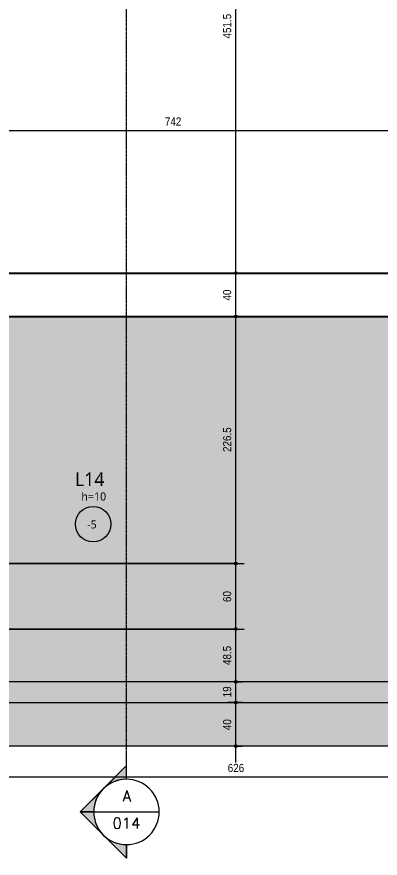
# Model space of a CAD drawing. Header units: centimetres. Extents: x -1475 to 26035, y -1239 to 84208.
# Drawn here: x 3533 to 3866, y -1222 to -451 of the extents above; entities that cross this region are included whole.
import ezdxf

# ---------------------------------------------------------------- set-up
doc = ezdxf.new("R2010")
doc.units = ezdxf.units.CM
doc.linetypes.add('Centro de 6 mm', pattern=[1.32, 0.6, -0.24, 0.24, -0.24])
doc.linetypes.add('Hidden', pattern=[0.714375, 0.47625, -0.238125])
for name, color, linetype, lineweight in [('A-ANNO-DIMS', 7, 'Continuous', 9), ('A-ANNO-DIMS-50', 7, 'Continuous', 9), ('A-DETL', 7, 'Hidden', 18), ('A-FLOR', 7, 'Continuous', 9), ('A-FLOR-IDEN', 7, 'Continuous', 9), ('G-ANNO-SYMB', 7, 'Continuous', 9), ('S-BEAM', 7, 'Continuous', 9)]:
    doc.layers.add(name, color=color, linetype=linetype, lineweight=lineweight)
doc.styles.add('Fira Sans', font='', dxfattribs={"width": 0.9, "height": 7.5})
doc.styles.add('Gadugi_3', font='gadugi.ttf', dxfattribs={"height": 7.5})
doc.styles.add('Gadugi_4', font='gadugi.ttf', dxfattribs={"height": 12.5})
doc.styles.add('RomanD', font='romand__.ttf', dxfattribs={"height": 10})
doc.styles.get('Fira Sans').set_extended_font_data('Fira Sans')
doc.dimstyles.new('PED_R80_1_5mm_ACIMA_As_ESQ__R00', dxfattribs={"dimscale": 30.48, "dimtxt": 10.229846, "dimasz": 0.328084, "dimexe": 0.246063, "dimexo": 0.246063, "dimgap": 0.049213, "dimtad": 1, "dimdec": 1, "dimrnd": 0.5, "dimdsep": 46, "dimtxsty": 'Fira Sans', "dimblk1": 'DOTSMALL', "dimblk2": 'DOTSMALL', "dimsah": 1, "dimcen": 0.09, "dimdle": 0.492126, "dimazin": 0, "dimtfac": 1, "dimtdec": 4, "dimtix": 1, "dimtmove": 0, "dimatfit": 3, "dimfxl": 1, "dimtvp": 1, "dimtolj": 1, "dimtzin": 0, "dimarcsym": 2})

# ---------------------------------------------------------------- blocks, each defined once
blk = doc.blocks.new('PED_TAG_LAJE_R01 - TÍTULO_ESPESSURA_REBAIXO-2413107-PL200 - FORMA DO DUPLEX INFERIOR')
at = {"layer": 'A-FLOR-IDEN'}
blk.add_circle((-0.046, -0.667), 0.325, dxfattribs=at)
blk = doc.blocks.new('Corte - M_Cabeça do corte - Preenchida-2060824-PL200 - FORMA DO DUPLEX INFERIOR')
at = {"layer": 'G-ANNO-SYMB'}
h = blk.add_hatch(color=256, dxfattribs=at)
edge = h.paths.add_edge_path(flags=0)
edge.add_line((-0.6, 0.849), (-0.6, 0.6))
edge.add_arc((-0.6, 0), 0.6, 90, 135)
edge.add_line((-1.024, 0.424), (-0.6, 0.849))
h = blk.add_hatch(color=256, dxfattribs=at)
edge = h.paths.add_edge_path(flags=0)
edge.add_line((-0.6, 0.849), (-0.176, 0.424))
edge.add_arc((-0.6, 0), 0.6, 45, 90)
edge.add_line((-0.6, 0.6), (-0.6, 0.849))
h = blk.add_hatch(color=256, dxfattribs=at)
edge = h.paths.add_edge_path(flags=0)
edge.add_line((-1.449, 0), (-1.024, 0.424))
edge.add_arc((-0.6, 0), 0.6, 135, 180)
edge.add_line((-1.2, 0), (-1.449, 0))
h = blk.add_hatch(color=256, dxfattribs=at)
edge = h.paths.add_edge_path(flags=0)
edge.add_line((0.249, 0), (0, 0))
edge.add_arc((-0.6, 0), 0.6, 360, 405)
edge.add_line((-0.176, 0.424), (0.249, 0))
for p, q in [((-0.6, 0.849), (-1.449, 0)), ((-0.6, 0.849), (-1.024, 0.424)), ((-0.6, 0.849), (0.249, 0)), ((-0.6, 0.6), (-0.6, 0.849)), ((-0.6, 0.849), (-0.6, 0.6)), ((-0.176, 0.424), (-0.6, 0.849)), ((-1.024, 0.424), (-1.449, 0)), ((0.249, 0), (-0.176, 0.424)), ((-1.449, 0), (-1.2, 0)), ((0, 0), (0.249, 0)), ((-1.2, 0), (-1.449, 0)), ((0, 0), (0.249, 0))]:
    blk.add_line(p, q, dxfattribs=at)
for start, end in [(360, 180), (90, 135), (45, 90), (135, 180), (360, 45), (180, 360)]:
    blk.add_arc((-0.6, 0), 0.6, start, end, dxfattribs=at)
blk = doc.blocks.new('DIMBLOCK16-PL200 - FORMA DO DUPLEX INFERIOR')
at = {"layer": 'A-ANNO-DIMS-50', "true_color": 0x000032}
h = blk.add_hatch(color=178, dxfattribs=at)
edge = h.paths.add_edge_path(flags=0)
edge.add_arc((3733.88, -1079.75), 1.25, 0, 360)
h = blk.add_hatch(color=178, dxfattribs=at)
edge = h.paths.add_edge_path(flags=0)
edge.add_arc((3733.88, -1119.75), 1.25, 0, 360)
at = {"layer": 'A-ANNO-DIMS-50', "color": 178, "true_color": 0x000032}
for p, q in [((3739.62, -1079.75), (3726.38, -1079.75)), ((3733.88, -1134.75), (3733.88, -1079.75)), ((3733.88, -1079.75), (3739.62, -1079.75)), ((3739.62, -1119.75), (3726.38, -1119.75)), ((3733.88, -1119.75), (3739.62, -1119.75))]:
    blk.add_line(p, q, dxfattribs=at)
for centre in [(3733.88, -1079.75), (3733.88, -1119.75)]:
    blk.add_circle(centre, 1.25, dxfattribs=at)
at = {"layer": 'A-ANNO-DIMS-50', "color": 0, "insert": (3722, -1105), "char_height": 7.5, "width": 12.5906, "attachment_point": 1, "rotation": 90, "line_spacing_factor": 1.049215, "style": 'Fira Sans'}
blk.add_mtext('40', dxfattribs=at)
blk = doc.blocks.new('_DotSmall')
at = {"color": 0, "linetype": 'ByBlock', "const_width": 0.5}
blk.add_lwpolyline([(-0.0625, 0, 1), (0.0625, 0, 1)], format="xyb", close=True, dxfattribs=at)
blk = doc.blocks.new('DIMBLOCK17-PL200 - FORMA DO DUPLEX INFERIOR')
at = {"layer": 'A-ANNO-DIMS-50', "true_color": 0x000032}
h = blk.add_hatch(color=178, dxfattribs=at)
edge = h.paths.add_edge_path(flags=0)
edge.add_arc((3733.88, -1060.75), 1.25, 0, 360)
h = blk.add_hatch(color=178, dxfattribs=at)
edge = h.paths.add_edge_path(flags=0)
edge.add_arc((3733.88, -1079.75), 1.25, 0, 360)
at = {"layer": 'A-ANNO-DIMS-50', "color": 178, "true_color": 0x000032}
for p, q in [((3739.62, -1060.75), (3726.38, -1060.75)), ((3733.88, -1079.75), (3733.88, -1060.75)), ((3733.88, -1060.75), (3739.62, -1060.75)), ((3739.62, -1079.75), (3726.38, -1079.75)), ((3733.88, -1079.75), (3739.62, -1079.75))]:
    blk.add_line(p, q, dxfattribs=at)
for centre in [(3733.88, -1060.75), (3733.88, -1079.75)]:
    blk.add_circle(centre, 1.25, dxfattribs=at)
at = {"layer": 'A-ANNO-DIMS-50', "color": 0, "insert": (3722, -1074.91), "char_height": 7.5, "width": 11.1741, "attachment_point": 1, "rotation": 90, "line_spacing_factor": 1.049215, "style": 'Fira Sans'}
blk.add_mtext('19', dxfattribs=at)
blk = doc.blocks.new('DIMBLOCK18-PL200 - FORMA DO DUPLEX INFERIOR')
at = {"layer": 'A-ANNO-DIMS-50', "true_color": 0x000032}
h = blk.add_hatch(color=178, dxfattribs=at)
edge = h.paths.add_edge_path(flags=0)
edge.add_arc((3733.88, -1012.25), 1.25, 0, 360)
h = blk.add_hatch(color=178, dxfattribs=at)
edge = h.paths.add_edge_path(flags=0)
edge.add_arc((3733.88, -1060.75), 1.25, 0, 360)
at = {"layer": 'A-ANNO-DIMS-50', "color": 178, "true_color": 0x000032}
for p, q in [((3403.33, -1012.25), (3741.38, -1012.25)), ((3733.88, -1012.25), (3403.33, -1012.25)), ((3733.88, -1060.75), (3733.88, -1012.25)), ((3739.62, -1060.75), (3726.38, -1060.75)), ((3733.88, -1060.75), (3739.62, -1060.75))]:
    blk.add_line(p, q, dxfattribs=at)
for centre in [(3733.88, -1012.25), (3733.88, -1060.75)]:
    blk.add_circle(centre, 1.25, dxfattribs=at)
at = {"layer": 'A-ANNO-DIMS-50', "color": 0, "insert": (3722, -1045.29), "char_height": 7.5, "width": 21.0892, "attachment_point": 1, "rotation": 90, "line_spacing_factor": 1.049215, "style": 'Fira Sans'}
blk.add_mtext('48.5', dxfattribs=at)
blk = doc.blocks.new('DIMBLOCK19-PL200 - FORMA DO DUPLEX INFERIOR')
at = {"layer": 'A-ANNO-DIMS-50', "true_color": 0x000032}
h = blk.add_hatch(color=178, dxfattribs=at)
edge = h.paths.add_edge_path(flags=0)
edge.add_arc((3733.88, -952.25), 1.25, 0, 360)
h = blk.add_hatch(color=178, dxfattribs=at)
edge = h.paths.add_edge_path(flags=0)
edge.add_arc((3733.88, -1012.25), 1.25, 0, 360)
at = {"layer": 'A-ANNO-DIMS-50', "color": 178, "true_color": 0x000032}
for p, q in [((3403.33, -952.25), (3741.38, -952.25)), ((3733.88, -952.25), (3403.33, -952.25)), ((3733.88, -1012.25), (3733.88, -952.25)), ((3403.33, -1012.25), (3741.38, -1012.25)), ((3733.88, -1012.25), (3403.33, -1012.25))]:
    blk.add_line(p, q, dxfattribs=at)
for centre in [(3733.88, -952.25), (3733.88, -1012.25)]:
    blk.add_circle(centre, 1.25, dxfattribs=at)
at = {"layer": 'A-ANNO-DIMS-50', "color": 0, "insert": (3722, -987.5), "char_height": 7.5, "width": 12.5906, "attachment_point": 1, "rotation": 90, "line_spacing_factor": 1.049215, "style": 'Fira Sans'}
blk.add_mtext('60', dxfattribs=at)
blk = doc.blocks.new('DIMBLOCK20-PL200 - FORMA DO DUPLEX INFERIOR')
at = {"layer": 'A-ANNO-DIMS-50', "true_color": 0x000032}
h = blk.add_hatch(color=178, dxfattribs=at)
edge = h.paths.add_edge_path(flags=0)
edge.add_arc((3733.88, -725.75), 1.25, 0, 360)
h = blk.add_hatch(color=178, dxfattribs=at)
edge = h.paths.add_edge_path(flags=0)
edge.add_arc((3733.88, -952.25), 1.25, 0, 360)
at = {"layer": 'A-ANNO-DIMS-50', "color": 178, "true_color": 0x000032}
for p, q in [((3739.62, -725.75), (3726.38, -725.75)), ((3733.88, -952.25), (3733.88, -725.75)), ((3733.88, -725.75), (3739.62, -725.75)), ((3403.33, -952.25), (3741.38, -952.25)), ((3733.88, -952.25), (3403.33, -952.25))]:
    blk.add_line(p, q, dxfattribs=at)
for centre in [(3733.88, -725.75), (3733.88, -952.25)]:
    blk.add_circle(centre, 1.25, dxfattribs=at)
at = {"layer": 'A-ANNO-DIMS-50', "color": 0, "insert": (3722, -849.89), "char_height": 7.5, "width": 26.1255, "attachment_point": 1, "rotation": 90, "line_spacing_factor": 1.049215, "style": 'Fira Sans'}
blk.add_mtext('226.5', dxfattribs=at)
blk = doc.blocks.new('DIMBLOCK21-PL200 - FORMA DO DUPLEX INFERIOR')
at = {"layer": 'A-ANNO-DIMS-50', "true_color": 0x000032}
h = blk.add_hatch(color=178, dxfattribs=at)
edge = h.paths.add_edge_path(flags=0)
edge.add_arc((3733.88, -685.75), 1.25, 0, 360)
h = blk.add_hatch(color=178, dxfattribs=at)
edge = h.paths.add_edge_path(flags=0)
edge.add_arc((3733.88, -725.75), 1.25, 0, 360)
at = {"layer": 'A-ANNO-DIMS-50', "color": 178, "true_color": 0x000032}
for p, q in [((3739.62, -685.75), (3726.38, -685.75)), ((3733.88, -725.75), (3733.88, -685.75)), ((3733.88, -685.75), (3739.62, -685.75)), ((3739.62, -725.75), (3726.38, -725.75)), ((3733.88, -725.75), (3739.62, -725.75))]:
    blk.add_line(p, q, dxfattribs=at)
for centre in [(3733.88, -685.75), (3733.88, -725.75)]:
    blk.add_circle(centre, 1.25, dxfattribs=at)
at = {"layer": 'A-ANNO-DIMS-50', "color": 0, "insert": (3722, -711), "char_height": 7.5, "width": 12.5906, "attachment_point": 1, "rotation": 90, "line_spacing_factor": 1.049215, "style": 'Fira Sans'}
blk.add_mtext('40', dxfattribs=at)
blk = doc.blocks.new('DIMBLOCK22-PL200 - FORMA DO DUPLEX INFERIOR')
at = {"layer": 'A-ANNO-DIMS-50', "true_color": 0x000032}
h = blk.add_hatch(color=178, dxfattribs=at)
edge = h.paths.add_edge_path(flags=0)
edge.add_arc((3733.88, -234.25), 1.25, 0, 360)
h = blk.add_hatch(color=178, dxfattribs=at)
edge = h.paths.add_edge_path(flags=0)
edge.add_arc((3733.88, -685.75), 1.25, 0, 360)
at = {"layer": 'A-ANNO-DIMS-50', "color": 178, "true_color": 0x000032}
for p, q in [((3739.62, -234.25), (3726.38, -234.25)), ((3733.88, -685.75), (3733.88, -234.25)), ((3733.88, -234.25), (3739.62, -234.25)), ((3739.62, -685.75), (3726.38, -685.75)), ((3733.88, -685.75), (3739.62, -685.75))]:
    blk.add_line(p, q, dxfattribs=at)
for centre in [(3733.88, -234.25), (3733.88, -685.75)]:
    blk.add_circle(centre, 1.25, dxfattribs=at)
at = {"layer": 'A-ANNO-DIMS-50', "color": 0, "insert": (3722, -470.69), "char_height": 7.5, "width": 25.6533, "attachment_point": 1, "rotation": 90, "line_spacing_factor": 1.049215, "style": 'Fira Sans'}
blk.add_mtext('451.5', dxfattribs=at)
blk = doc.blocks.new('DIMBLOCK77-PL200 - FORMA DO DUPLEX INFERIOR')
at = {"layer": 'A-ANNO-DIMS-50', "true_color": 0x000032}
h = blk.add_hatch(color=178, dxfattribs=at)
edge = h.paths.add_edge_path(flags=0)
edge.add_arc((3420.83, -1147.81), 1.25, 0, 360)
h = blk.add_hatch(color=178, dxfattribs=at)
edge = h.paths.add_edge_path(flags=0)
edge.add_arc((4046.83, -1147.81), 1.25, 0, 360)
at = {"layer": 'A-ANNO-DIMS-50', "color": 178, "true_color": 0x000032}
for p, q in [((3420.83, -1068.25), (3420.83, -1155.31)), ((3420.83, -1147.81), (3420.83, -1068.25)), ((4046.83, -1087.25), (4046.83, -1155.31)), ((4046.83, -1147.81), (4046.83, -1087.25)), ((3420.83, -1147.81), (4046.83, -1147.81))]:
    blk.add_line(p, q, dxfattribs=at)
for centre in [(3420.83, -1147.81), (4046.83, -1147.81)]:
    blk.add_circle(centre, 1.25, dxfattribs=at)
at = {"layer": 'A-ANNO-DIMS-50', "color": 0, "insert": (3726.35, -1135.93), "char_height": 7.5, "width": 17.9416, "attachment_point": 1, "rotation": 0.00004, "line_spacing_factor": 1.049215, "style": 'Fira Sans'}
blk.add_mtext('626', dxfattribs=at)
blk = doc.blocks.new('DIMBLOCK91-PL200 - FORMA DO DUPLEX INFERIOR')
at = {"layer": 'A-ANNO-DIMS-50', "true_color": 0x000032}
h = blk.add_hatch(color=178, dxfattribs=at)
edge = h.paths.add_edge_path(flags=0)
edge.add_arc((3304.83, -554.92), 1.25, 0, 360)
h = blk.add_hatch(color=178, dxfattribs=at)
edge = h.paths.add_edge_path(flags=0)
edge.add_arc((4046.83, -554.92), 1.25, 0, 360)
at = {"layer": 'A-ANNO-DIMS-50', "color": 178, "true_color": 0x000032}
for p, q in [((3304.83, -678.25), (3304.83, -547.42)), ((4046.83, -678.25), (4046.83, -547.42)), ((3304.83, -554.92), (4046.83, -554.92)), ((3304.83, -554.92), (3304.83, -678.25)), ((4046.83, -554.92), (4046.83, -678.25))]:
    blk.add_line(p, q, dxfattribs=at)
for centre in [(3304.83, -554.92), (4046.83, -554.92)]:
    blk.add_circle(centre, 1.25, dxfattribs=at)
at = {"layer": 'A-ANNO-DIMS-50', "color": 0, "insert": (3668.75, -543.04), "char_height": 7.5, "width": 16.9973, "attachment_point": 1, "rotation": 0.00004, "line_spacing_factor": 1.049215, "style": 'Fira Sans'}
blk.add_mtext('742', dxfattribs=at)

msp = doc.modelspace()

# ---------------------------------------------------------------- hatches: boundary and pattern name
at = {"layer": 'A-DETL', "linetype": 'Continuous', "true_color": 0xccffcc}
msp.add_hatch(color=254, dxfattribs=at).paths.add_polyline_path([(3417.89, -1079.75), (4046.83, -1079.75), (4046.83, -1060.75), (3163.83, -1060.75), (3163.83, -1079.75), (3233.61, -1079.75)], flags=0)
at = {"layer": 'A-FLOR', "lineweight": 18, "true_color": 0xe6b8b7}
msp.add_hatch(color=9, dxfattribs=at).paths.add_polyline_path([(4339.27, -1119.75), (5463.83, -1119.75), (5463.83, -214.75), (5423.83, -214.75), (5423.83, -1079.75), (3144.83, -1079.75), (3144.83, -214.75), (3104.83, -214.75), (3104.83, -1119.75), (4070.83, -1119.75)], flags=0)
at = {"layer": 'A-FLOR', "lineweight": 18, "true_color": 0xd9d9d9}
msp.add_hatch(color=254, dxfattribs=at).paths.add_polyline_path([(3163.83, -1060.75), (3370.83, -1060.75), (3370.83, -998.81), (3368.11, -993.73), (3366.41, -988.1), (3365.83, -982.25), (3366.41, -976.4), (3368.11, -970.77), (3370.89, -965.58), (3374.62, -961.04), (3379.16, -957.31), (3384.35, -954.53), (3389.98, -952.83), (3395.83, -952.25), (3401.68, -952.83), (3407.31, -954.53), (3412.5, -957.31), (3417.04, -961.04), (3420.77, -965.58), (3423.55, -970.77), (3425.25, -976.4), (3425.83, -982.25), (3425.25, -988.1), (3423.55, -993.73), (3420.83, -998.92), (3420.83, -1060.75), (4046.83, -1060.75), (4046.83, -856.7), (4031.83, -856.7), (4031.83, -808.7), (4046.83, -808.7), (4046.83, -725.75), (3244.83, -725.75), (3244.83, -704.75), (3163.83, -704.75), (3163.83, -733.06)], flags=0)

# ---------------------------------------------------------------- linework, layer by layer
at = {"layer": 'A-DETL'}
for p, q in [((4046.83, -1060.75), (3163.83, -1060.75)), ((4046.83, -1060.75), (3163.83, -1060.75)), ((3163.83, -1079.75), (4046.83, -1079.75))]:
    msp.add_line(p, q, dxfattribs=at)
at = {"layer": 'A-FLOR', "lineweight": 18}
msp.add_line((5463.83, -1119.75), (3104.83, -1119.75), dxfattribs=at)
at = {"layer": 'G-ANNO-SYMB', "linetype": 'Centro de 6 mm'}
msp.add_line((3633.6, -1149.99), (3633.6, 442.77), dxfattribs=at)
at = {"layer": 'G-ANNO-SYMB'}
msp.add_line((3603.6, -1179.99), (3663.6, -1179.99), dxfattribs=at)
at = {"layer": 'S-BEAM', "lineweight": 25}
for p, q in [((3304.83, -685.75), (4046.83, -685.75)), ((3304.83, -725.75), (4046.83, -725.75))]:
    msp.add_line(p, q, dxfattribs=at)

# ---------------------------------------------------------------- block references
at = {"layer": 'A-FLOR-IDEN', "xscale": 49.99999999999998, "yscale": 49.99999999999998, "zscale": 49.99999999999998}
msp.add_blockref('PED_TAG_LAJE_R01 - TÍTULO_ESPESSURA_REBAIXO-2413107-PL200 - FORMA DO DUPLEX INFERIOR', (3605.33, -882.75), dxfattribs=at)
at = {"layer": 'G-ANNO-SYMB', "xscale": 49.99999999999998, "yscale": 49.99999999999998, "zscale": 49.99999999999998, "rotation": 90}
msp.add_blockref('Corte - M_Cabeça do corte - Preenchida-2060824-PL200 - FORMA DO DUPLEX INFERIOR', (3633.6, -1149.99), dxfattribs=at)

# ---------------------------------------------------------------- texts
at = {"layer": 'A-FLOR-IDEN', "attachment_point": 1}
for s, insert, char_height, width, style in [('L14', (3586.31, -868.66), 12.5, 33.27, 'Gadugi_4'), ('h=10', (3592.2, -886.95), 7.5, 29.6624, 'Gadugi_3'), ('-5', (3597.62, -912.51), 7.5, 12.0253, 'Gadugi_3')]:
    msp.add_mtext(s, dxfattribs=dict(at, insert=insert, char_height=char_height, width=width, style=style))
at = {"layer": 'G-ANNO-SYMB', "char_height": 10, "attachment_point": 1, "style": 'RomanD'}
for s, insert, width in [('A', (3630.04, -1160.37), 11.2236), ('014', (3620.79, -1185.32), 33.6709)]:
    msp.add_mtext(s, dxfattribs=dict(at, insert=insert, width=width))

# ---------------------------------------------------------------- dimensions: what is measured, and where the dimension line sits
at = {"layer": 'A-ANNO-DIMS', "color": 178, "true_color": 0x000032}
for base, p1, p2, angle, override, picture, middle in [((3733.88, -234.25), (3732.12, -685.75), (3732.12, -234.25), 90, {"dimpost": '<>', "dimfxl": 451.5}, 'DIMBLOCK22-PL200 - FORMA DO DUPLEX INFERIOR', (3728.57, -460)), ((4046.83, -554.92), (3304.83, -685.75), (4046.83, -685.75), 0.00004, {"dimpost": '<>', "dimfxl": 742}, 'DIMBLOCK91-PL200 - FORMA DO DUPLEX INFERIOR', (3675.83, -549.62)), ((3733.88, -685.75), (3732.12, -725.75), (3732.12, -685.75), 90, {"dimpost": '<>', "dimfxl": 40}, 'DIMBLOCK21-PL200 - FORMA DO DUPLEX INFERIOR', (3728.57, -705.75)), ((3733.88, -725.75), (3395.83, -952.25), (3732.12, -725.75), 90, {"dimpost": '<>', "dimfxl": 405.451529}, 'DIMBLOCK20-PL200 - FORMA DO DUPLEX INFERIOR', (3728.57, -839)), ((3733.88, -952.25), (3395.83, -1012.25), (3395.83, -952.25), 90, {"dimpost": '<>', "dimfxl": 60}, 'DIMBLOCK19-PL200 - FORMA DO DUPLEX INFERIOR', (3728.57, -982.25)), ((3733.88, -1012.25), (3732.12, -1060.75), (3395.83, -1012.25), 90, {"dimpost": '<>', "dimfxl": 339.766011}, 'DIMBLOCK18-PL200 - FORMA DO DUPLEX INFERIOR', (3728.57, -1036.5)), ((4046.83, -1147.81), (3420.83, -1060.75), (4046.83, -1079.75), 0.00004, {"dimpost": '<>', "dimfxl": 626.288272}, 'DIMBLOCK77-PL200 - FORMA DO DUPLEX INFERIOR', (3733.83, -1142.5)), ((3733.88, -1060.75), (3732.12, -1079.75), (3732.12, -1060.75), 90, {"dimpost": '<>', "dimfxl": 19}, 'DIMBLOCK17-PL200 - FORMA DO DUPLEX INFERIOR', (3728.51, -1070.25)), ((3733.88, -1079.75), (3732.12, -1119.75), (3732.12, -1079.75), 90, {"dimpost": '<>', "dimfxl": 40}, 'DIMBLOCK16-PL200 - FORMA DO DUPLEX INFERIOR', (3728.57, -1099.75))]:
    dim = msp.add_linear_dim(base=base, p1=p1, p2=p2, angle=angle, dimstyle='PED_R80_1_5mm_ACIMA_As_ESQ__R00', override=override, dxfattribs=at)
    dim.commit()
    dim.dimension.update_dxf_attribs({"geometry": picture, "text_midpoint": middle})

doc.saveas('drawing.dxf')
